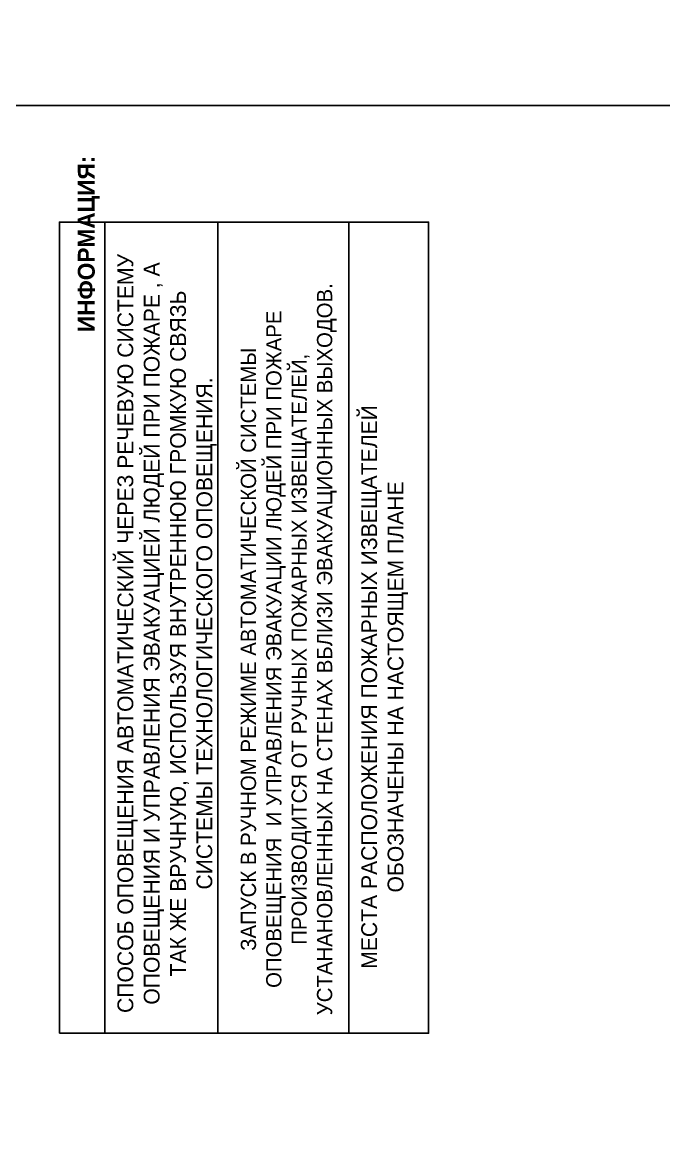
# Model space of a CAD drawing. Header units: millimetres. Extents: x 13810 to 67229, y 12374 to 21950.
# Drawn here: x 19426.9 to 19540.6, y 15154.9 to 15351.7 of the extents above; entities that cross this region are included whole.
import ezdxf

# ---------------------------------------------------------------- set-up
doc = ezdxf.new("R2010")
doc.units = ezdxf.units.MM
doc.styles.add('обычный', font='arial.ttf')

msp = doc.modelspace()

# ---------------------------------------------------------------- linework, layer by layer
at = {"color": 126, "lineweight": 0, "true_color": 0x008754}
for points in [[(19059.64, 15731.92), (19659.64, 15731.92), (19659.64, 15336.92), (19059.64, 15336.92)], [(19059.64, 15336.92), (19659.64, 15336.92), (19659.64, 14941.92), (19059.64, 14941.92)]]:
    msp.add_lwpolyline(points, close=True, dxfattribs=at)
at = {"color": 0}
msp.add_lwpolyline([(19433.48, 15172.5), (19433.48, 15316.27), (19498.93, 15316.27), (19498.93, 15172.5)], close=True, dxfattribs=at)
for points in [[(19441.53, 15172.5), (19441.53, 15316.27)], [(19461.53, 15172.5), (19461.53, 15316.27)], [(19484.78, 15172.5), (19484.78, 15316.27)]]:
    msp.add_lwpolyline(points, dxfattribs=at)

# ---------------------------------------------------------------- texts
at = {"lineweight": 0, "attachment_point": 5, "rotation": 90, "style": 'обычный'}
for s, insert, char_height, width in [('{\\fProxima Nova Rg|b1|i0|c204|p2;ИНФОРМАЦИЯ:\\H1.1997x; }', (19438.67, 15312.4), 3, 175.1736), ('{\\fProxima Nova Rg|b0|i0|c204|p2;СПОСОБ ОПОВЕЩЕНИЯ АВТОМАТИЧЕСКИЙ ЧЕРЕЗ РЕЧЕВУЮ СИСТЕМУ ОПОВЕЩЕНИЯ И УПРАВЛЕНИЯ ЭВАКУАЦИЕЙ ЛЮДЕЙ ПРИ ПОЖАРЕ , А ТАК ЖЕ ВРУЧНУЮ, ИСПОЛЬЗУЯ ВНУТРЕННЮЮ ГРОМКУЮ СВЯЗЬ СИСТЕМЫ ТЕХНОЛОГИЧЕСКОГО ОПОВЕЩЕНИЯ.}', (19452.57, 15243.36), 2.8, 137.0334), ('{\\fProxima Nova Rg|b0|i0|c204|p2;\\P\\pt8.1;ЗАПУСК В РУЧНОМ РЕЖИМЕ АВТОМАТИЧЕСКОЙ СИСТЕМЫ ОПОВЕЩЕНИЯ  И УПРАВЛЕНИЯ ЭВАКУАЦИИ ЛЮДЕЙ ПРИ ПОЖАРЕ ПРОИЗВОДИТСЯ ОТ РУЧНЫХ ПОЖАРНЫХ ИЗВЕЩАТЕЛЕЙ, УСТАНАНОВЛЕННЫХ НА СТЕНАХ ВБЛИЗИ ЭВАКУАЦИОННЫХ ВЫХОДОВ. }', (19471.87, 15240.57), 2.7, 131.4512), ('\\pt8.4;{\\fProxima Nova Rg|b0|i0|c204|p2;\\PМЕСТА РАСПОЛОЖЕНИЯ ПОЖАРНЫХ ИЗВЕЩАТЕЛЕЙ ОБОЗНАЧЕНЫ НА НАСТОЯЩЕМ ПЛАНЕ}', (19488.79, 15233.88), 2.8, 118.5618)]:
    msp.add_mtext(s, dxfattribs=dict(at, insert=insert, char_height=char_height, width=width))

doc.saveas('drawing.dxf')
